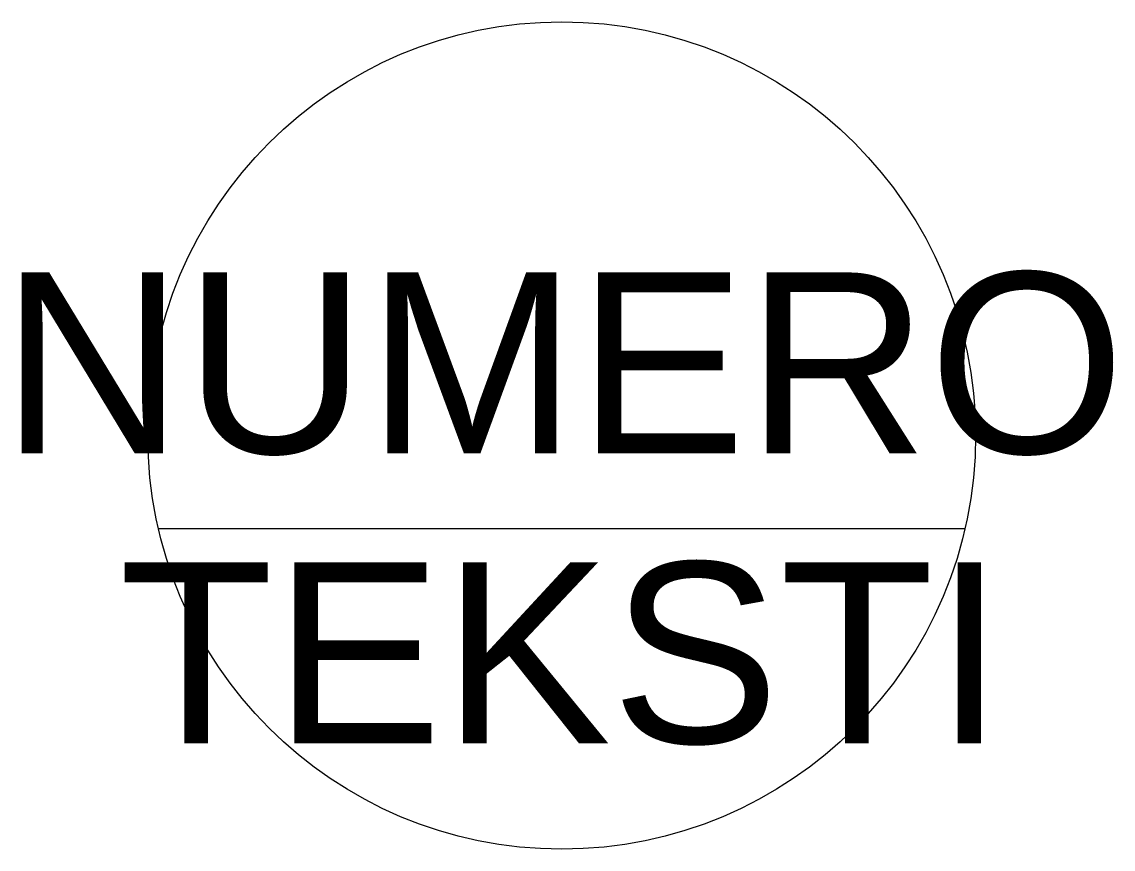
# Model space of a CAD drawing. Header units: millimetres. Extents: x -522 to 533, y -400 to 400.
import ezdxf
from ezdxf.enums import TextEntityAlignment as Align

# ---------------------------------------------------------------- set-up
doc = ezdxf.new("R2010")
doc.units = ezdxf.units.MM
doc.layers.add('KYL-POSITIOT', color=7, linetype='Continuous')
doc.styles.get("Standard").update_dxf_attribs({"font": 'arial.ttf'})

msp = doc.modelspace()

# ---------------------------------------------------------------- linework, layer by layer
at = {"layer": 'KYL-POSITIOT', "color": 175}
msp.add_line((-389.7, -90), (389.7, -90), dxfattribs=at)
at = {"layer": 'KYL-POSITIOT', "color": 175, "linetype": 'Continuous'}
msp.add_circle((0, 0), 400, dxfattribs=at)

# ---------------------------------------------------------------- texts
at = {"color": 3}
for tag, text, p in [('NUMERO', '1', (1.4, 70.2)), ('TEKSTI', 'JK', (0, -210))]:
    msp.add_attdef(tag, text=text, height=175, dxfattribs=at).set_placement(p, align=Align.MIDDLE_CENTER)

doc.saveas('drawing.dxf')
